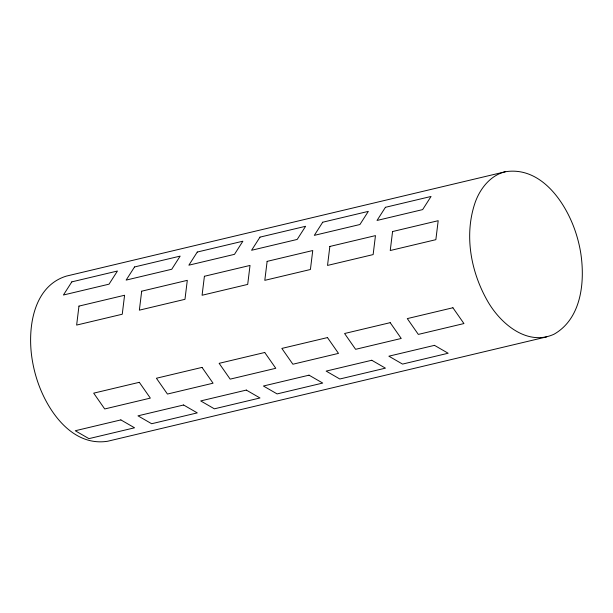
<?xml version="1.0" encoding="UTF-8"?>
<svg xmlns="http://www.w3.org/2000/svg" width="613" height="613" viewBox="0 0 613 613"><rect width="100%" height="100%" fill="white"/><g stroke="black" fill="none" stroke-linecap="round" stroke-linejoin="round"><path stroke-width="0.92" d="M505.35 171.747C490.745 175.172 480.523 188.068 475.481 201.57C464.01 233.783 470.439 270.433 486.845 299.788C499.281 322.622 526.705 346.82 554.083 334.192C581.607 318.469 585.093 281.582 580.772 253.223A161.188 146.913 -10 0 0 575.691 232.381C565.929 202.619 541.064 166.077 505.35 171.747L66.296 276.126C32.052 286.731 27.079 330.951 32.451 361.126A161.296 147.005 -10 0 0 37.01 379.708C46.626 409.79 71.568 446.931 107.65 441.253L546.696 336.874M78.962 306.102L76.64 325.074L122.255 314.231L124.577 295.251L78.962 306.102M141.687 291.19L139.358 310.163L184.973 299.32L187.302 280.34L141.687 291.19M204.405 276.279L202.083 295.251L247.698 284.409L250.02 265.437L204.405 276.279M267.13 261.368L264.801 280.34L310.416 269.498L312.745 250.525L267.13 261.368M329.848 246.457L327.526 265.429L373.141 254.587L375.462 235.614L329.848 246.457M392.573 231.545L390.243 250.518L435.858 239.675L438.188 220.703L392.573 231.545M71.821 281.865L63.423 295.006L109.037 284.164L117.443 271.023L71.821 281.865M134.546 266.954L126.14 280.095L171.755 269.253L180.161 256.111L134.546 266.954M197.271 252.043L188.865 265.184L234.48 254.341L242.886 241.2L197.271 252.043M259.989 237.131L251.583 250.273L297.198 239.43L305.603 226.289L259.989 237.131M322.714 222.22L314.308 235.361L359.923 224.519L368.329 211.378L322.714 222.22M385.431 207.309L377.026 220.45L422.641 209.608L431.046 196.466L385.431 207.309M139.304 382.313L93.689 393.155L104.716 408.963L150.338 398.113L139.304 382.313M202.022 367.402L156.407 378.244L167.441 394.052L213.056 383.202L202.022 367.402M264.747 352.49L219.132 363.333L230.166 379.14L275.781 368.29L264.747 352.49M327.465 337.579L281.85 348.422L292.884 364.229L338.499 353.379L327.465 337.579M390.19 322.668L344.575 333.51L355.609 349.318L401.224 338.468L390.19 322.668M452.907 307.757L407.293 318.599L418.327 334.407L463.941 323.557L452.907 307.757M120.876 419.905L75.261 430.747L88.931 438.64L134.546 427.797L120.876 419.905M183.594 404.994L137.979 415.836L151.656 423.736L197.271 412.886L183.594 404.994M246.319 390.083L200.704 400.925L214.374 408.825L259.989 397.975L246.319 390.083M309.036 375.171L263.421 386.014L277.099 393.914L322.714 383.064L309.036 375.171M371.762 360.26L326.147 371.103L339.817 379.003L385.431 368.152L371.762 360.26M434.479 345.349L388.864 356.191L402.542 364.091L448.157 353.241L434.479 345.349"/></g></svg>
